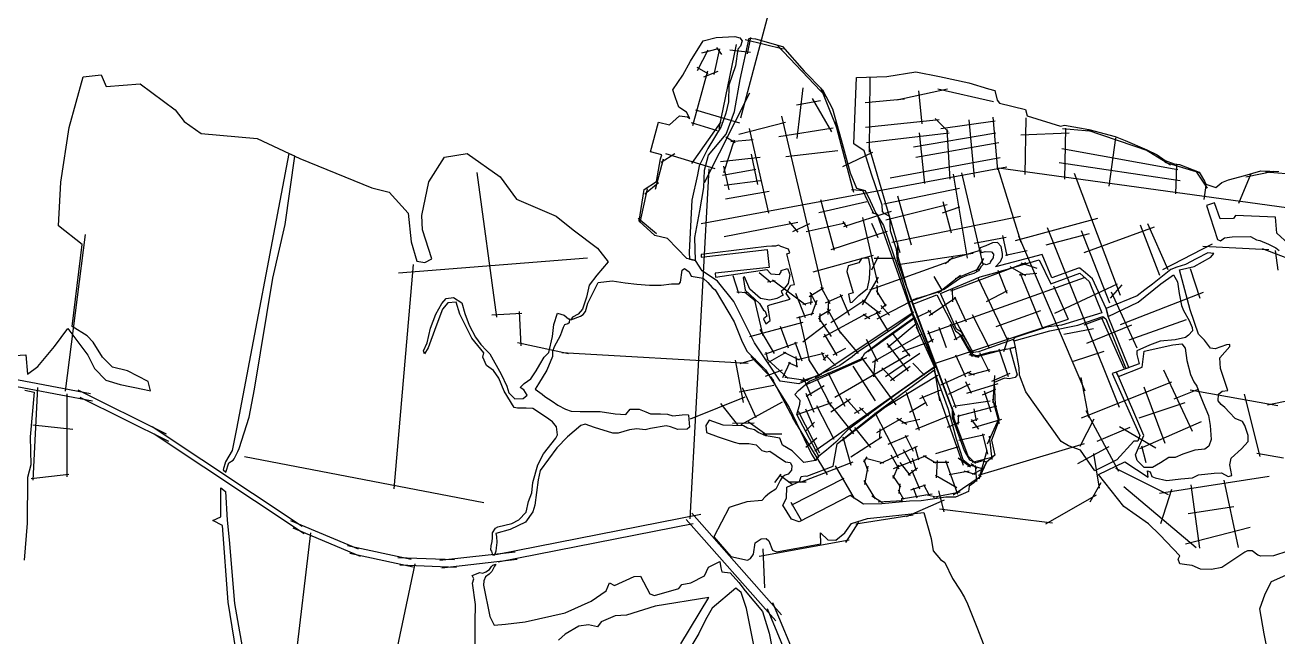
# Model space of a CAD drawing. Header units: metres. Extents: x -7351 to 4019, y -1659 to 4262.
# Drawn here: x -4269 to -1379, y 545 to 1957 of the extents above; entities that cross this region are included whole.
import ezdxf

# ---------------------------------------------------------------- set-up
doc = ezdxf.new("R2010")
doc.units = ezdxf.units.M
doc.header["$MEASUREMENT"] = 0
doc.layers.add('水网', color=141, linetype='Continuous')
doc.layers.add('路网', color=2, linetype='Continuous')

msp = doc.modelspace()

# ---------------------------------------------------------------- linework, layer by layer
at = {"layer": '水网'}
msp.add_line((-1973.9, 1383.3), (-1921.3, 1255.7), dxfattribs=at)
for points in [[(-4358.2, 1190.3), (-4267.8, 1196), (-4263.5, 1151.6), (-4240.1, 1169.1), (-4201.3, 1215.1), (-4171.1, 1256.8), (-4125, 1194.9), (-4109.2, 1164.8), (-4083.3, 1137.5), (-4050.2, 1127.4), (-3994.1, 1115.9), (-3979.7, 1113), (-3985.5, 1134.6), (-4033, 1159), (-4067.5, 1167.6), (-4090.5, 1190.6), (-4112.1, 1225.1), (-4126.5, 1239.5), (-4161, 1261.1), (-4137.9, 1450.3), (-4192.7, 1493.5), (-4186.9, 1594.4), (-4167.4, 1720.3), (-4135.1, 1837.8), (-4093.6, 1842.4), (-4082, 1814.8), (-4003.6, 1821.7), (-3922.9, 1761.7), (-3902.1, 1734.1), (-3862.9, 1706.4), (-3733.7, 1694.9), (-3635.8, 1649.1), (-3469.8, 1581.3), (-3429.3, 1571.2), (-3385.9, 1523.2), (-3378.7, 1456.6), (-3365.6, 1411.8), (-3346.8, 1408.9), (-3330.9, 1417.6), (-3352.6, 1484.1), (-3354, 1517.4), (-3338.1, 1595.5), (-3301.9, 1651.9), (-3249.8, 1660.6), (-3173.1, 1607.1), (-3135.5, 1555), (-3044.2, 1515.9), (-3005.2, 1484.1), (-2948.7, 1442.2), (-2924.1, 1410.3), (-2950.5, 1379.6), (-2968.1, 1356.4), (-2973.8, 1329.2), (-2983.4, 1301.4), (-2993.1, 1289.5), (-3006.1, 1282.7), (-3010.6, 1277), (-2988, 1285), (-2981.7, 1288.9), (-2976.6, 1295.7), (-2970.9, 1315.6), (-2947.1, 1363.2), (-2915.3, 1367.1), (-2885.3, 1362), (-2858, 1359.2), (-2828.5, 1356.4), (-2801.9, 1356.4), (-2778.1, 1359.8), (-2760.5, 1359.8), (-2757.1, 1363.7), (-2753.7, 1391.5), (-2747.9, 1394.9), (-2737, 1387.5), (-2732.4, 1377.7), (-2705.3, 1373.1), (-2694.3, 1362.7), (-2683.9, 1351.2), (-2677, 1346), (-2633.5, 1271.9), (-2616.9, 1229.5), (-2604, 1204.6), (-2560.9, 1161.1), (-2506.8, 1074.7), (-2455.2, 966.8), (-2445.9, 951.8), (-2438.4, 962.2), (-2488.9, 1058.5), (-2481.9, 1082.2), (-2481.3, 1090.3), (-2493.5, 1104.3), (-2485.4, 1113.5), (-2459.5, 1134.9), (-2390.8, 1164.3), (-2338.9, 1187.9), (-2332, 1199.9), (-2289, 1232.5), (-2217.3, 1283.2), (-2221, 1290.7), (-2258.5, 1262.7), (-2349.7, 1201.2), (-2361.5, 1191.2), (-2389.3, 1171.4), (-2484.3, 1129.1), (-2527.1, 1135.2), (-2586.4, 1223.5), (-2634.1, 1319.4), (-2671.8, 1366.2), (-2707.5, 1390.2), (-2722.4, 1413.8), (-2742.5, 1418.2), (-2787.3, 1464.1), (-2816.8, 1471.5), (-2852.5, 1504.2), (-2841.2, 1577.4), (-2812.5, 1595.9), (-2803.7, 1648.5), (-2800.4, 1657.6), (-2826.7, 1664.5), (-2807.7, 1732.9), (-2783, 1726.7), (-2759.7, 1747.5), (-2741.1, 1744.9), (-2735.6, 1741.4), (-2743.3, 1756), (-2761.5, 1767.2), (-2769.1, 1789.1), (-2774.6, 1807.6), (-2751.6, 1841.2), (-2734.1, 1874), (-2704.7, 1920.9), (-2674.8, 1928.6), (-2631.8, 1930.4), (-2620.5, 1927.5), (-2615.1, 1920.2), (-2618.6, 1908.4), (-2625.2, 1901.4), (-2630.7, 1863.1), (-2645.7, 1818.2), (-2646.2, 1779.7), (-2652.7, 1754), (-2663.8, 1722.5), (-2694.3, 1672.1), (-2714, 1632), (-2718.4, 1611.1), (-2731.5, 1552.9), (-2737.4, 1433.1), (-2736.8, 1417), (-2722.4, 1413.8), (-2723.9, 1466.6), (-2712.9, 1528.5), (-2703.5, 1581.9), (-2701.7, 1622.4), (-2692.3, 1656.5), (-2651.7, 1705.2), (-2632.5, 1757.4), (-2619.6, 1831.1), (-2598.6, 1926.5), (-2584.6, 1925), (-2522, 1907.3), (-2471.9, 1850.3), (-2430, 1807.5), (-2406.7, 1763.7), (-2386.4, 1692), (-2365.7, 1615.6), (-2351.1, 1580.8), (-2331.4, 1575), (-2319.8, 1551.4), (-2306.6, 1523.2), (-2289.2, 1494.3), (-2246.2, 1368.2), (-2221, 1290.7), (-2217.3, 1283.2), (-2198.8, 1240), (-2185.8, 1207.6), (-2169.6, 1166.6), (-2182.8, 1159.3), (-2251.8, 1110.8), (-2370.9, 1023.1), (-2398.9, 994.7), (-2420.2, 975.7), (-2438.4, 962.2), (-2445.9, 951.8), (-2472.9, 947.9), (-2499.4, 974.1), (-2522.2, 987.9), (-2528.2, 1003.9), (-2550.6, 1007.3), (-2560.3, 1008.8), (-2578.2, 1017), (-2586.8, 1022.6), (-2602.9, 1027), (-2611.8, 1031.9), (-2637.2, 1033), (-2658.5, 1033.6), (-2691.1, 1045.3)], [(-1356, 742.6), (-1389.1, 732.4), (-1418.1, 731.8), (-1425.1, 733.5), (-1438, 743.5), (-1449.1, 743.8), (-1455.5, 740.9), (-1508.2, 705.4), (-1532.2, 700.7), (-1557.4, 701.6), (-1577.1, 710.1), (-1589.1, 711.8), (-1605, 713.6), (-1608.8, 724.4), (-1605.5, 732.1), (-1651.6, 780.4), (-1677.7, 805.7), (-1734.5, 846), (-1792.7, 919.8), (-1732.2, 948.8), (-1678.2, 913.7), (-1680.1, 928.7), (-1674, 925.9), (-1669.8, 915.6), (-1661.8, 911.8), (-1635.5, 905.7), (-1602.7, 909.5), (-1576.4, 911.8), (-1561.9, 918.8), (-1525.8, 923.1), (-1509.4, 924), (-1493.9, 915.1), (-1485.4, 917.9), (-1490.1, 942.3), (-1486.8, 957.3), (-1462.8, 979), (-1447.8, 995.9), (-1447.8, 1010), (-1455.3, 1032.9), (-1460.9, 1042.3), (-1477.4, 1049.3), (-1491, 1062.9), (-1501.3, 1074.2), (-1509.7, 1081.2), (-1516.8, 1089.6), (-1515.8, 1105.6), (-1507.9, 1112.1), (-1494.3, 1114), (-1511.2, 1164.2), (-1512.7, 1189), (-1490.2, 1215.2), (-1490.2, 1219.7), (-1497.7, 1219), (-1524, 1210), (-1534.5, 1211.5), (-1548, 1229.5), (-1562.3, 1243.8), (-1581.1, 1300.1), (-1606, 1392.4), (-1572.2, 1399.9), (-1534.1, 1421.1), (-1526.6, 1430), (-1540.7, 1431.4), (-1567.5, 1417.8), (-1591.9, 1404.2), (-1612.2, 1398.5), (-1626.3, 1392.9), (-1645.6, 1377.4), (-1668.1, 1359.1), (-1686, 1345.9), (-1703.9, 1331.8), (-1775.3, 1302.7), (-1770.6, 1284.3), (-1701, 1317.7), (-1648.8, 1359.5), (-1620.2, 1380.7), (-1610.8, 1364.2), (-1607, 1337.4), (-1601.3, 1309.7), (-1597.1, 1298), (-1583.5, 1274.9), (-1576.9, 1259), (-1576, 1251), (-1584.9, 1241.6), (-1591.9, 1235.9), (-1615.9, 1230.8), (-1650.3, 1227.5), (-1675.6, 1218.6), (-1704.3, 1204.9), (-1704.3, 1196.9), (-1699.4, 1175.5), (-1751.8, 1156.1), (-1746.6, 1146.2), (-1692.3, 1167.9), (-1687.6, 1204.7), (-1621.5, 1218.8), (-1600.7, 1221.2), (-1593.2, 1211.3), (-1588.9, 1183), (-1580.4, 1150.9), (-1572.9, 1133.9), (-1566.3, 1123.6), (-1559.2, 1104.7), (-1551.6, 1084.9), (-1539.4, 1055.7), (-1535.2, 1033), (-1533.3, 1000.9), (-1538.5, 985.3), (-1547.4, 978.7), (-1570.6, 976.3), (-1598.5, 966.9), (-1616, 958.9), (-1630.6, 958.9), (-1649.5, 946.6), (-1668.4, 936.2), (-1687.3, 936.2), (-1703.4, 951.8), (-1707.7, 965.5), (-1688.3, 1009.9), (-1746.6, 1146.2), (-1751.8, 1156.1), (-1761.7, 1152.9), (-1697.2, 1009.9), (-1702.4, 996.7), (-1711.3, 997), (-1750.7, 953.8), (-1801.5, 928.6), (-1834.8, 975.7), (-1862.1, 986.1), (-1878.7, 995.9), (-1960.2, 1110.8), (-1975.4, 1148.7), (-1976.2, 1166.2), (-1984.6, 1213.4), (-1997.1, 1210.7), (-1980.7, 1149.6), (-1985.2, 1143.6), (-1998.9, 1140.4), (-2009.9, 1141.8), (-2033.4, 1131.8), (-2031.5, 1080.7), (-2021.9, 1045.8), (-2039.6, 999), (-2032, 964.4), (-2051.1, 948.2), (-2066.7, 915), (-2080.2, 900.6), (-2091.2, 893), (-2092.7, 880.5), (-2123, 867.9), (-2145.1, 867.4), (-2181.6, 862.1), (-2201.8, 859.2), (-2228.7, 858.3), (-2293.1, 852), (-2335.3, 851.5), (-2365.6, 871.2), (-2483.3, 810.7), (-2501.1, 817), (-2520.8, 849.1), (-2512.6, 865.5), (-2511.7, 890.4), (-2482.8, 903.9), (-2479, 915.4), (-2468.9, 916.8), (-2465.5, 916.3), (-2405, 939.4), (-2395.8, 990.5), (-2310.6, 1059.2), (-2172.6, 1160.6), (-2139.9, 1070.3), (-2121.1, 1002), (-2106.2, 954.4), (-2090.5, 942.5), (-2064.3, 934.4), (-2058.8, 931.8), (-2051.1, 948.2), (-2060.7, 951.5), (-2075, 947.1), (-2090, 952.9), (-2102.2, 974.6), (-2130, 1050.9), (-2129.9, 1069.1), (-2172.5, 1181.8), (-2222.3, 1314.7), (-2256.5, 1413.9), (-2258.6, 1439.7), (-2273, 1481.8), (-2274.5, 1515.1), (-2287.3, 1521.8), (-2291.6, 1526.7), (-2291.9, 1541.3), (-2315.9, 1610.5), (-2333.8, 1666.7), (-2357.3, 1683.1), (-2351, 1836.1), (-2281.2, 1838.1), (-2214.7, 1849.4), (-2159.5, 1838.1), (-2091.9, 1823.6), (-2046.6, 1809.8), (-2031.9, 1805.9), (-2027, 1783.8), (-2021.1, 1776.9), (-1961.6, 1762.2), (-1957.2, 1747.4), (-1880.4, 1723.3), (-1871.5, 1726.2), (-1815.5, 1715.9), (-1754.1, 1699.7), (-1731.5, 1690.4), (-1681.3, 1669.3), (-1657.8, 1657.5), (-1639.1, 1644.7), (-1618.4, 1636.9), (-1605.7, 1635.4), (-1560.7, 1617.5), (-1548, 1596.6), (-1545.5, 1589.9), (-1521.8, 1581.8), (-1508.1, 1593.9), (-1492.9, 1599.7), (-1455.4, 1609.9), (-1418.5, 1620.2), (-1376.6, 1618.7)], [(-3660.9, 1660.9), (-3781.8, 1025.1), (-3791.3, 975.1), (-3807.2, 949.3), (-3812.7, 930.7), (-3805.9, 925), (-3799.6, 947.1), (-3789.2, 953.1), (-3786.8, 956.1), (-3778.3, 973.2), (-3775.8, 979.8), (-3752.4, 1052.2), (-3740.5, 1117.1), (-3698, 1373.1), (-3669, 1496.9), (-3647.4, 1654.5), (-3660.9, 1660.9)], [(-1354.9, 1452.2), (-1381.2, 1476.6), (-1384.8, 1513.9), (-1476.6, 1517.6), (-1481.6, 1510.7), (-1512.5, 1509.8), (-1525.4, 1546.6), (-1543.9, 1540.7), (-1518, 1461.9), (-1511.1, 1458.7), (-1501.9, 1465.6), (-1484.4, 1468.4), (-1442, 1468.8), (-1428.6, 1461.4), (-1420.8, 1460.1), (-1400.5, 1451.3), (-1383.5, 1442.6), (-1376.1, 1436.6)], [(-2709.3, 1427.7), (-2709.3, 1421.3), (-2557.4, 1439.3), (-2552.9, 1397.5), (-2677.4, 1384.8), (-2676.4, 1375), (-2557.9, 1392.8), (-2548.6, 1382.9), (-2529, 1381), (-2524.9, 1387.7), (-2525.2, 1390.8), (-2510.1, 1395.1), (-2504.9, 1381.1), (-2508.6, 1360.9), (-2519.5, 1347.1), (-2525.1, 1342.2), (-2520.2, 1333.8), (-2535, 1325.7), (-2551.2, 1322), (-2572.6, 1325.7), (-2597.7, 1347.8), (-2609.3, 1376.1), (-2612.5, 1374.4), (-2608.3, 1344.9), (-2575.3, 1314.1), (-2565.7, 1299.1), (-2562.3, 1297.1), (-2558.1, 1285.6), (-2565.7, 1279.2), (-2560.5, 1267.9), (-2550.2, 1275), (-2556.1, 1308.9), (-2551.2, 1311.6), (-2504.4, 1324.4), (-2513.3, 1337.7), (-2502.5, 1356.7), (-2494.6, 1358.1), (-2511.8, 1429), (-2504.9, 1431.3), (-2508.4, 1440.1), (-2526.1, 1446), (-2530.8, 1448.7), (-2537.9, 1446.5), (-2546.5, 1446.5), (-2558.6, 1446.3), (-2709.3, 1427.7)], [(-1722.7, 1166.8), (-1770.6, 1284.3), (-1775.3, 1302.7), (-1806.6, 1371.6), (-1822.6, 1385.2), (-1835.9, 1395.9), (-1839.3, 1395.9), (-1900.6, 1373.8), (-1923.1, 1427.8), (-2030.7, 1398.7), (-2018.9, 1411.7), (-2014.7, 1422), (-2014.3, 1429.6), (-2017.4, 1446.3), (-2026.1, 1455.1), (-2037.6, 1454.7), (-2052.8, 1447.8), (-2065.8, 1442.9), (-2068.4, 1437.6), (-2062.3, 1431.9), (-2054, 1434.1), (-2039.5, 1433.8), (-2034.9, 1428.4), (-2035.7, 1420.1), (-2040.6, 1414), (-2042.5, 1409.8), (-2043.7, 1406.7), (-2051.7, 1403.7), (-2057.8, 1405.6), (-2064.6, 1398.7), (-2070, 1390), (-2080.3, 1383.5), (-2097, 1379.3), (-2111.1, 1373.2), (-2149.2, 1346.5), (-2218.3, 1322.2), (-2224.1, 1320.1), (-2221.5, 1312.6), (-2165.6, 1334.1), (-2122.9, 1251), (-2109.6, 1241.6), (-2095.5, 1214.5), (-2086.9, 1202), (-2083.8, 1197.3), (-2077.5, 1195.5), (-2072, 1194.7), (-2041.4, 1202.7), (-1997.1, 1210.7), (-1984.6, 1213.4), (-1987.7, 1228.4), (-1990, 1231.1), (-2069.8, 1202.7), (-2082, 1201.5), (-2108.8, 1248.3), (-2120.4, 1255.5), (-2157.5, 1337.6), (-2065.9, 1375.8), (-2031.8, 1384.9), (-1929.4, 1414.9), (-1902.8, 1359.8), (-1835.8, 1384.2), (-1814.1, 1365.2), (-1785, 1292.8), (-1878.4, 1264.6), (-1913.2, 1259.9), (-1984.8, 1235.9), (-1990, 1231.1), (-1987.7, 1228.4), (-1905.3, 1251.6), (-1840.4, 1264.3), (-1782.6, 1284.5), (-1776.3, 1278.9), (-1729.5, 1164.3), (-1722.7, 1166.8)], [(-2339.6, 1418.3), (-2346.1, 1408.4), (-2370.2, 1401.4), (-2373.9, 1388.3), (-2361.2, 1346.7), (-2358.9, 1338.9), (-2369.6, 1335.7), (-2365.9, 1317), (-2361.2, 1317.3), (-2346.1, 1332.9), (-2326.1, 1349.2), (-2321.1, 1371.2), (-2319.4, 1400), (-2322.6, 1419.3), (-2339.6, 1418.3)], [(-2738.5, 1056.8), (-2736.7, 1029.1), (-2742.2, 1024.4), (-2763.2, 1023.6), (-2780.4, 1029.9), (-2790.6, 1032.3), (-2826.4, 1025.9), (-2839.1, 1023.1), (-2858.3, 1025.5), (-2875, 1023.1), (-2901.3, 1015.1), (-2913.7, 1015.1), (-2956, 1028.3), (-2977.1, 1036.2), (-2987.5, 1033), (-3017.9, 1006.5), (-3042.8, 981.6), (-3081.1, 929.3), (-3085.6, 907.6), (-3093.6, 849), (-3097.9, 833.5), (-3114.6, 809.7), (-3149.9, 792.9), (-3183.6, 783.4), (-3182, 776.9), (-3181.1, 762.7), (-3182.6, 750.5), (-3183.7, 743.1), (-3185.5, 736.1), (-3187.4, 733.2), (-3190.4, 733.8), (-3192.6, 743.1), (-3194.6, 746.2), (-3194.3, 755.5), (-3191.5, 765.6), (-3191.3, 773.7), (-3191, 784.9), (-3184.1, 796.2), (-3179, 799.4), (-3146.5, 806.8), (-3130.4, 815.6), (-3113.7, 833.2), (-3107.7, 857.4), (-3100, 877.9), (-3097.6, 901.3), (-3086.4, 942.2), (-3073.2, 967.7), (-3044.7, 1003.7), (-3041.4, 1011.6), (-3043.6, 1030), (-3052.9, 1041.6), (-3066.8, 1051.2), (-3097.9, 1071.9), (-3113.3, 1073.2), (-3133.6, 1072.7), (-3141.4, 1074.7), (-3164, 1112.4), (-3176.5, 1142.3), (-3189.1, 1160.1), (-3204.9, 1171.4), (-3213, 1190.8), (-3210.9, 1200.9), (-3238.9, 1234.6), (-3266.4, 1290), (-3274.9, 1317.5), (-3294.3, 1315.9), (-3306.5, 1301.4), (-3321.5, 1260.5), (-3339.7, 1212.4), (-3347.8, 1198.2), (-3350.2, 1205.5), (-3342.1, 1223.7), (-3334.4, 1257.3), (-3321.5, 1289.6), (-3308.1, 1314.7), (-3298, 1326), (-3281, 1328), (-3262, 1316.3), (-3254.7, 1291.2), (-3244.6, 1264.1), (-3230, 1237), (-3217.8, 1220.1), (-3204.5, 1206.3), (-3196.8, 1198.2), (-3170.9, 1151.5), (-3158.3, 1123.9), (-3153, 1108.1), (-3139.2, 1094.8), (-3120.6, 1095.6), (-3111.3, 1102.9), (-3118.6, 1115), (-3127.5, 1120.3), (-3117.8, 1130), (-3102.8, 1140.5), (-3090.6, 1158.8), (-3082.1, 1173.7), (-3071.6, 1190.8), (-3061.4, 1201.7), (-3052.9, 1238.6), (-3049.7, 1265.7), (-3040.7, 1292), (-3025.7, 1287.6), (-3015.6, 1278.7), (-3013.2, 1279), (-3013.8, 1270.1), (-3017.3, 1267.4), (-3024.6, 1265.2), (-3028.3, 1259), (-3031.1, 1250.3), (-3034.8, 1240.1), (-3048.8, 1214.7), (-3052.5, 1203.4), (-3052.9, 1192.4), (-3065.5, 1160.5), (-3084.6, 1129.3), (-3092.3, 1116.7), (-3076.4, 1104.9), (-3069.9, 1100), (-3053.7, 1089.1), (-3040.3, 1080.2), (-3022.4, 1070.8), (-3009.8, 1065.9), (-2988.7, 1065.5), (-2981.4, 1065.5), (-2942.7, 1064.9), (-2908.2, 1060.1), (-2883.7, 1058), (-2873.2, 1070.6), (-2852.8, 1071), (-2837, 1064.1), (-2826.8, 1060.1), (-2803.2, 1059.7), (-2787.3, 1059.2), (-2774.7, 1055.2), (-2753.6, 1057.2), (-2738.6, 1058.2)], [(-4269.8, 1114.5), (-4248.1, 1110), (-4257.8, 1006.5), (-4256.3, 942.4), (-4263.7, 912.6), (-4265, 807.3), (-4271.7, 722.3)], [(-2691.1, 1045.3), (-2698.6, 1033.2), (-2697.6, 1017.1), (-2670.4, 1007), (-2633.3, 994.1), (-2622.3, 991.3), (-2599.9, 991.2), (-2582.9, 988.7), (-2569.4, 975.2), (-2558.8, 972.3), (-2551, 974), (-2536.7, 963.4), (-2515.1, 949.4), (-2504.1, 947.7), (-2500.6, 940.6), (-2501.4, 930), (-2509.2, 921), (-2516.1, 918), (-2522.7, 913.4), (-2527.4, 905.8), (-2537.7, 885.9), (-2552, 876.8), (-2562.1, 868.2), (-2569.7, 860), (-2604.2, 856.6), (-2636, 847), (-2644.8, 843.8), (-2680.5, 776.4), (-2641.1, 730.3), (-2602.9, 722.1), (-2595.9, 726.4), (-2589.2, 735.8), (-2585.2, 762.2), (-2571, 771.2), (-2559.6, 772), (-2553.7, 766.9), (-2544.7, 745.3), (-2536, 741.3), (-2433.2, 760.2), (-2434.4, 785.4), (-2417.1, 768.9), (-2398.9, 768.1), (-2378.5, 785.1), (-2362.7, 806.6), (-2326.1, 818.5), (-2195.6, 831.8), (-2179.2, 771.9), (-2174.2, 743.6), (-2157.4, 723.4), (-2147.8, 716.5), (-2129.7, 680.2), (-2111.9, 652.9), (-2102, 636.3), (-2095.3, 621.3), (-2072.4, 564.1), (-2055, 520.2)], [(-3778, 483), (-3801.1, 625.6), (-3813.9, 802.5), (-3836.5, 813.7), (-3817.7, 822), (-3817.7, 889), (-3807.2, 880.7), (-3803.4, 814.5), (-3798.9, 769.4), (-3786.1, 621.9), (-3762, 482.7)], [(-3237.7, 687), (-3220.6, 693.7), (-3213.4, 691.9), (-3206.3, 695), (-3197.8, 700.9), (-3193.5, 707.2), (-3190.4, 710.6), (-3183, 712.9), (-3186.3, 708.3), (-3192.7, 696.2), (-3198.6, 690.1), (-3207, 683.5), (-3211.4, 674.5), (-3211.9, 664.5), (-3196.8, 592.3), (-3187.4, 572.2), (-3160.7, 574.3), (-3115.6, 580), (-3023.4, 600.5), (-2963.1, 627.5), (-2928.6, 651.3), (-2921.2, 670.1), (-2909.7, 664), (-2863.8, 684.4), (-2849.9, 685.3), (-2828.2, 644.7), (-2817.5, 641), (-2760.9, 657), (-2754, 666), (-2733.5, 669.7), (-2701.7, 686.2), (-2692.3, 706.3), (-2666.4, 719), (-2663.9, 704.7), (-2661.9, 695.6), (-2642.6, 692.8), (-2622.4, 671), (-2608.4, 651.7), (-2568.3, 603.7), (-2552.4, 553.6), (-2546.5, 522)], [(-3231, 510.2), (-3231, 578.8), (-3230, 620.1), (-3237, 668.8), (-3234, 679.2), (-3237.7, 687)], [(-1377.4, 441.2), (-1386.4, 453.8), (-1395.2, 481.5), (-1398.8, 511), (-1403.1, 513.9), (-1410.3, 552), (-1420.4, 610.2), (-1408.2, 644.8), (-1393.8, 672.8), (-1361, 687.9)], [(-2756.7, 529.4), (-2692.1, 636.2), (-2815.4, 615.8), (-2882, 594.9), (-2908.3, 593.5), (-2940.6, 579.6), (-2949.1, 568.1), (-2969.4, 573.1), (-2991.8, 570.1), (-3023.6, 551.3), (-3039, 537.3)], [(-2586.1, 514.4), (-2605.2, 610.5), (-2617.1, 647.6), (-2629.7, 657.8), (-2684.1, 611.3), (-2699.9, 584.5), (-2714.9, 553), (-2733.8, 522.2)]]:
    msp.add_lwpolyline(points, dxfattribs=at)
at = {"layer": '路网'}
for p, q in [((-2617.9, 1743.1), (-2521.4, 2105.8)), ((-2667.8, 1718.6), (-2628.4, 1912.1)), ((-2607.7, 1924), (-2520.5, 1901.8)), ((-2602.7, 1890.7), (-2594.7, 1928.2)), ((-2534.6, 1910.6), (-2419.5, 1789.8)), ((-2717.8, 1851.9), (-2693.3, 1899.6)), ((-2708, 1892.9), (-2669.4, 1902.6)), ((-2679.8, 1842.7), (-2666.3, 1902.1)), ((-2674.6, 1905.3), (-2662.6, 1889.2)), ((-2643.7, 1899.5), (-2595.9, 1894.5)), ((-2728.8, 1725.1), (-2693.9, 1851.3)), ((-2719.3, 1859.7), (-2693.9, 1845)), ((-2703.1, 1837.8), (-2670.6, 1850.6)), ((-2321, 1663.4), (-2319.5, 1836.3)), ((-2702.2, 1593.9), (-2597.6, 1800.9)), ((-2475.3, 1811.9), (-2488.5, 1694.9)), ((-2434.4, 1812.6), (-2394.2, 1712.5)), ((-2257.8, 1784.5), (-2141, 1809.5)), ((-2208.3, 1805.1), (-2200.8, 1729.2)), ((-2163.5, 1809.8), (-2035.1, 1780.6)), ((-2489.5, 1773.1), (-2433.9, 1782.9)), ((-2453.6, 1787.3), (-2408.9, 1710.7)), ((-2331.2, 1778.1), (-2240.8, 1786.7)), ((-2722.9, 1761), (-2621.5, 1731.6)), ((-2524.1, 1746.7), (-2429.2, 1341.8)), ((-2330.5, 1721.4), (-2160.5, 1739)), ((-2169.8, 1741.3), (-2139.9, 1711)), ((-2156.7, 1718.4), (-2031.2, 1736)), ((-2092, 1738.1), (-2079.6, 1606.1)), ((-2036.8, 1744.3), (-2026.1, 1623)), ((-1960.7, 1742.9), (-1962.5, 1612.1)), ((-2732.4, 1731.9), (-2672.5, 1713.8)), ((-2731.2, 1637.7), (-2663.3, 1733.5)), ((-2622.9, 1705.4), (-2514.9, 1732.5)), ((-2599.2, 1718.6), (-2554.2, 1522.7)), ((-2530.4, 1699.8), (-2405.4, 1720)), ((-2401.5, 1734.1), (-2358.5, 1571.1)), ((-2328.4, 1686.2), (-2137.5, 1708.1)), ((-2219.4, 1675.6), (-2029.4, 1708.6)), ((-2206.3, 1708.6), (-2194.1, 1591.1)), ((-2143.1, 1716.1), (-2135.9, 1601.4)), ((-1972.3, 1703.7), (-1860.5, 1708.2)), ((-1875.9, 1717.9), (-1805.1, 1712.3)), ((-1869.4, 1718.9), (-1871.7, 1601.4)), ((-1819.8, 1715.1), (-1677.9, 1666.6)), ((-2633.8, 1691.2), (-2658.4, 1616.3)), ((-2652.4, 1699.2), (-2630.9, 1686)), ((-2640.9, 1688.2), (-2589.8, 1692.5)), ((-2322.6, 1676.6), (-2251.3, 1432.5)), ((-2214.1, 1652.4), (-2023, 1685.9)), ((-1753.3, 1697), (-1769.4, 1585)), ((-2814.8, 1578), (-2796.7, 1648.2)), ((-2802.1, 1640.9), (-2770.4, 1660.6)), ((-2792.1, 1660.6), (-2678.1, 1626)), ((-2664.8, 1642.4), (-2573.6, 1652.3)), ((-2594.3, 1658.7), (-2579.5, 1588.7)), ((-2514.6, 1653.6), (-2394.1, 1667.4)), ((-2382.5, 1630.9), (-2313.5, 1663.4)), ((-2273.2, 1604.4), (-2019.9, 1651.5)), ((-1877.4, 1671.9), (-1609.5, 1624)), ((-1687.1, 1671.1), (-1626.7, 1634.6)), ((-2735, 817.3), (-2690.9, 1625)), ((-2709.9, 1499.2), (-2004, 1630)), ((-2660.4, 1610.4), (-2583.5, 1624.7)), ((-2657.9, 1631.1), (-2645.6, 1576.4)), ((-2025.5, 1626.7), (-1972.2, 1455.8)), ((-2023.8, 1627.5), (-1314.3, 1530)), ((-1883.3, 1640.1), (-1604.1, 1598.5)), ((-1639.7, 1640.4), (-1560.6, 1616.4)), ((-1612.9, 1634.2), (-1615.4, 1567.5)), ((-1568.4, 1619.6), (-1541.9, 1580.5)), ((-1452.8, 1606.9), (-1388.8, 1619.6)), ((-3226.9, 1616.8), (-3181.8, 1283.2)), ((-2839.9, 1567.6), (-2807.9, 1593.9)), ((-2656.9, 1587.7), (-2572.6, 1598.1)), ((-2128.3, 1613.2), (-2095.7, 1418.8)), ((-2109.2, 1616.2), (-2059.5, 1404.3)), ((-1849.3, 1615.2), (-1743.2, 1333.4)), ((-1469.1, 1546.1), (-1440.4, 1614.2)), ((-1407.7, 1618.5), (-1331.5, 1612.5)), ((-2850.7, 1501.3), (-2833.7, 1578.8)), ((-2653.6, 1555.8), (-2552.8, 1573.5)), ((-2362.9, 1577.3), (-2333.6, 1575.1)), ((-2338.5, 1577.6), (-2311.9, 1521.8)), ((-2287.9, 1544.5), (-2113.2, 1580.4)), ((-2257, 1563.2), (-2225.1, 1449.9)), ((-1545.1, 1586.7), (-1550.1, 1554.8)), ((-2438, 1524.3), (-2327.6, 1549.6)), ((-2433.9, 1554.6), (-2403.1, 1437.2)), ((-2283.4, 1507.6), (-2141.8, 1543)), ((-2153.1, 1523.5), (-2113.1, 1537.4)), ((-2152.1, 1549.7), (-2133.1, 1477.4)), ((-2854.7, 1511.2), (-2812.5, 1475.6)), ((-2507.1, 1504), (-2486.2, 1479.3)), ((-2383.1, 1503.6), (-2373.5, 1489.5)), ((-2380.6, 1492.4), (-2270.1, 1527.7)), ((-2337.4, 1512.6), (-2303, 1361.3)), ((-2315.9, 1524.3), (-2302.1, 1520.1)), ((-2304.1, 1521.6), (-2208.4, 1249.2)), ((-2269.5, 1455.8), (-1972.5, 1516.1)), ((-1984, 1460), (-1794.1, 1511.5)), ((-2656.3, 1469.4), (-2486.9, 1501.9)), ((-2497.8, 1480.7), (-2459, 1498.7)), ((-2467.6, 1480.8), (-2377.7, 1500.4)), ((-2409.8, 1438.8), (-2279.4, 1481.5)), ((-2316.9, 1500.1), (-2302.3, 1466.5)), ((-1913.8, 1449.6), (-1813.3, 1476)), ((-1911.1, 1490), (-1745.5, 1075.3)), ((-1833.1, 1482.6), (-1767.8, 1316.3)), ((-1825.8, 1432.1), (-1663.7, 1491.4)), ((-1696.7, 1495.8), (-1652, 1380)), ((-1679.9, 1499.4), (-1632.9, 1393.2)), ((-4175.9, 1112.2), (-4130.4, 1473.4)), ((-2255.2, 1414.4), (-2256, 1454.1)), ((-2079.7, 1453.6), (-2006.1, 1467.6)), ((-2014.4, 1471.7), (-2004.2, 1424.6)), ((-1977.7, 1470.4), (-1824.5, 1112.9)), ((-1644.7, 1393.2), (-1529.6, 1451.8)), ((-1552.3, 1446.9), (-1399.9, 1439)), ((-3407.7, 1385), (-2971.7, 1419.7)), ((-2451.5, 1387.6), (-2311.8, 1426)), ((-2315.8, 1392.4), (-2300.8, 1423.4)), ((-2310.3, 1418.7), (-2262.4, 1418.7)), ((-2255.9, 1422.6), (-2236, 1353.5)), ((-2254.9, 1404.4), (-2082.4, 1430.5)), ((-2147, 1406.8), (-2128, 1421)), ((-2137.7, 1416.3), (-2062.5, 1438.4)), ((-2074.9, 1388.8), (-2057.7, 1418)), ((-2007.6, 1426.1), (-1957.8, 1437)), ((-1415, 1441.7), (-1260.5, 1382)), ((-1385, 1436.8), (-1378.9, 1391.2)), ((-3373.9, 1404.8), (-3418.6, 886.6)), ((-2320.1, 1346.3), (-2138.1, 1411.6)), ((-2133.6, 1343.3), (-1960.1, 1408.8)), ((-2122.9, 1372.4), (-2068.9, 1394.3)), ((-2024.9, 1391.3), (-2004, 1338.3)), ((-1997.4, 1400.1), (-1961.5, 1379.3)), ((-1971.9, 1408.1), (-1934.9, 1396.1)), ((-1581.3, 1395.1), (-1559.3, 1326.5)), ((-2636.5, 1378.8), (-2623.6, 1338.1)), ((-2575.9, 1385.7), (-2549, 1363.6)), ((-2556.4, 1364.5), (-2538.9, 1367.5)), ((-2545.3, 1369.1), (-2468.1, 1311.4)), ((-2337, 1311.1), (-2300.4, 1375.4)), ((-2240.3, 1365.9), (-2125.2, 1056.8)), ((-2186.9, 1245.6), (-1825.3, 1374.4)), ((-2173, 1376.8), (-2154.1, 1345)), ((-2162.5, 1339.4), (-2111.6, 1379.9)), ((-2071.4, 1373.9), (-2003, 1229.8)), ((-1975.9, 1380.5), (-1935.1, 1384.7)), ((-1893.8, 1291.8), (-1748.7, 1359.5)), ((-2627.5, 1341.1), (-2603.8, 1339.9)), ((-2609.3, 1341.3), (-2583.6, 1319.7)), ((-2491.9, 1338.3), (-2469.8, 1282.1)), ((-2460.1, 1330.5), (-2427.4, 1350.3)), ((-2458.7, 1340.4), (-2443.3, 1312.5)), ((-2456.9, 1312.5), (-2454.8, 1338.3)), ((-2433.3, 1352.6), (-2413.1, 1314.2)), ((-2422.4, 1316.3), (-2382.7, 1333.9)), ((-2389.2, 1336), (-2368.3, 1287.4)), ((-2306.2, 1344.5), (-2283.4, 1308.4)), ((-2304.1, 1357.1), (-2302.8, 1335.5)), ((-2220.7, 1323.4), (-2154.1, 1343.3)), ((-2130.2, 1349), (-2129.5, 1318.4)), ((-2125.2, 1330.2), (-2098.4, 1271.9)), ((-2051.3, 1319.3), (-2003.1, 1344.2)), ((-1896.6, 1355.4), (-1863.2, 1278.6)), ((-1765.4, 1326.4), (-1738.6, 1357.9)), ((-1763.5, 1341.3), (-1704.3, 1212.3)), ((-1742, 1266.2), (-1550.4, 1340.9)), ((-2587.7, 1325.1), (-2567.6, 1240)), ((-2474.8, 1313), (-2452.3, 1318)), ((-2443, 1321.3), (-2455.9, 1287)), ((-2418.6, 1302.7), (-2388.5, 1246)), ((-2415.8, 1323.1), (-2417, 1288.7)), ((-2410.3, 1270.7), (-2332.3, 1322.9)), ((-2337.5, 1323), (-2296.8, 1291.1)), ((-2303.5, 1278.7), (-2210.2, 1327.8)), ((-2295.2, 1309.7), (-2274.9, 1287.5)), ((-2294, 1303), (-2282.8, 1313)), ((-2183.2, 1286.8), (-2122.1, 1328.2)), ((-3192.3, 1288.1), (-3123.6, 1292.1)), ((-3129.8, 1296), (-3125.3, 1216.7)), ((-2489.1, 1281.4), (-2449.3, 1291.8)), ((-2483.3, 1284.8), (-2459.4, 1179.7)), ((-2446.8, 1144), (-2219, 1295.4)), ((-2439.2, 1281.2), (-2409.4, 1238.6)), ((-2438.4, 1284.1), (-2410.9, 1300.6)), ((-2435.5, 1291.4), (-2435.5, 1272.4)), ((-2427, 1237.6), (-2327.8, 1291.1)), ((-2335.7, 1289.6), (-2320.5, 1279.6)), ((-2331.8, 1279), (-2294.3, 1297.5)), ((-2325, 1203.8), (-2216.9, 1281.1)), ((-2305.6, 1295.1), (-2278.2, 1249.8)), ((-2212.2, 1282.8), (-2178.9, 1298.4)), ((-2185.9, 1298.8), (-2176, 1288.1)), ((-2171.4, 1175.8), (-1862.8, 1278.6)), ((-2122.9, 1274.9), (-2081.7, 1200.6)), ((-2084.5, 1289.2), (-2045.5, 1212.3)), ((-2028.7, 1261), (-1925.9, 1298.2)), ((-1825.6, 1265.3), (-1780.3, 1281.8)), ((-1785.8, 1281.3), (-1734.5, 1165.1)), ((-1722.3, 1230.8), (-1589.7, 1277.4)), ((-2597.6, 1238.1), (-2474.6, 1271.2)), ((-2573.9, 1254.2), (-2541.4, 1198.9)), ((-2527.3, 1262.2), (-2508.5, 1212.2)), ((-2474.8, 1226.1), (-2420.4, 1267.6)), ((-2426.2, 1244), (-2396.7, 1194.7)), ((-2392.9, 1253.2), (-2347.6, 1199.3)), ((-2314.3, 1179.1), (-2200.5, 1243.6)), ((-2278.6, 1213.8), (-2213.3, 1268.4)), ((-2268.8, 1246.1), (-2227.8, 1192.7)), ((-2213.2, 1260.5), (-2171.1, 1167.5)), ((-2186.7, 1252.1), (-2176.2, 1225.3)), ((-2161.1, 1260.2), (-2144.4, 1212.6)), ((-2135.3, 1267.6), (-2120.6, 1230.4)), ((-1873.2, 1243.4), (-1804.1, 1256.7)), ((-1820.1, 1223.3), (-1716.2, 1265.4)), ((-3133.6, 1224.4), (-3015.6, 1198.9)), ((-2562.8, 1197.3), (-2487.5, 1224.4)), ((-2493.5, 1226.1), (-2477.2, 1181.8)), ((-2328.6, 1231.8), (-2303.1, 1180.4)), ((-2281.1, 1222.2), (-2232.2, 1158)), ((-2244.9, 1204), (-2192.6, 1222.9)), ((-2188.3, 1223.6), (-2173.6, 1232.5)), ((-2125.9, 1231.4), (-2106.8, 1241.1)), ((-2113.8, 1242.8), (-2084.4, 1192.5)), ((-2011.4, 1203.5), (-2000.3, 1236.1)), ((-3031, 1201.5), (-2601.3, 1176.8)), ((-2619.3, 1176.2), (-2583.6, 1187)), ((-2594.9, 1192.1), (-2542.1, 1136.9)), ((-2560.5, 1201.9), (-2556.1, 1182.8)), ((-2558, 1186.5), (-2508.5, 1141.1)), ((-2556.6, 1177.7), (-2513.3, 1201.9)), ((-2520.3, 1203.3), (-2483.6, 1184.8)), ((-2491.3, 1191.9), (-2489.2, 1167.7)), ((-2487.6, 1185.5), (-2425.9, 1199.5)), ((-2472.1, 1125.1), (-2327.2, 1189.6)), ((-2461.9, 1185.3), (-2437.2, 1146.5)), ((-2432.1, 1202.5), (-2423.6, 1183.1)), ((-2428.5, 1184.1), (-2416.6, 1195.9)), ((-2422.8, 1195.6), (-2400, 1171.4)), ((-2405.3, 1196.1), (-2375.8, 1211.3)), ((-2400.9, 1098.4), (-2229.3, 1198.5)), ((-2340.5, 1190.3), (-2260.5, 1080.4)), ((-2307.8, 1185.6), (-2311.8, 1145)), ((-2284, 1146), (-2205.3, 1200.1)), ((-2123.1, 1196.1), (-2100, 1145.4)), ((-2092.1, 1196.5), (-2068.6, 1190.5)), ((-2076.1, 1191.4), (-2004.9, 1210)), ((-2067.6, 1201.4), (-2045.4, 1156.7)), ((-2023.2, 1209.6), (-2001, 1145.7)), ((-1850.4, 1181.6), (-1779.8, 1204.5)), ((-2631.3, 1183.8), (-2612.9, 1086.3)), ((-2561.4, 1146.4), (-2521.8, 1161.6)), ((-2520.9, 1143.7), (-2504.5, 1179.6)), ((-2508.5, 1178.6), (-2487, 1169.2)), ((-2447.2, 974.8), (-2172.2, 1168.6)), ((-2359.9, 1169.5), (-2308, 1089.7)), ((-2292.9, 1166), (-2263.7, 1136.2)), ((-2272.8, 1136.5), (-2227.4, 1169.7)), ((-2221.5, 1176.4), (-2194.6, 1149)), ((-2174.5, 1179.6), (-2159.8, 1090.1)), ((-2156.7, 1127.1), (-2086.5, 1158.1)), ((-2092, 1149.2), (-2043.1, 1162)), ((-1642.8, 1161.2), (-1577, 1020.2)), ((-4366.3, 1154.1), (-4118.7, 1106.9)), ((-4361.4, 1136.8), (-4113.9, 1089.6)), ((-2549, 1145.9), (-2490.6, 1036)), ((-2516.2, 1144.8), (-2462.7, 1136.6)), ((-2479.8, 1134.9), (-2431.4, 1151.7)), ((-2474, 1143.6), (-2455.5, 1101.5)), ((-2442.8, 1140.9), (-2410.8, 1077.5)), ((-2417, 1155), (-2378.4, 1077.9)), ((-2299.8, 1066.6), (-2163.2, 1149.4)), ((-2147.5, 1141.1), (-2121.8, 1073.6)), ((-2138.7, 1105.5), (-2088.8, 1129)), ((-2099.6, 1134.6), (-2086.5, 1107.2)), ((-2096.6, 1156.1), (-2079.6, 1149.6)), ((-2096.6, 1107.5), (-2024.5, 1129.7)), ((-2039.2, 1135.5), (-1996.7, 1153.5)), ((-2032.6, 1148.2), (-2036.6, 1084.9)), ((-1833.7, 1143.9), (-1816.1, 1051.3)), ((-1831.8, 1050.8), (-1623.6, 1133.8)), ((-1403.3, 1080.7), (-1152.1, 1132.8)), ((-4250.8, 907), (-4239.9, 1120.3)), ((-4173, 1106), (-4173, 914.4)), ((-4147.9, 1115.3), (-3943.7, 1013.8)), ((-2734.5, 1048), (-2608.1, 1099.1)), ((-2621.7, 1110.7), (-2542.1, 1126.1)), ((-2614.7, 1120.4), (-2583.3, 1051.3)), ((-2468.1, 1107.2), (-2449.7, 1063.9)), ((-2467.7, 1100.8), (-2425.7, 1125.6)), ((-2236.7, 1109.5), (-2206.9, 1022.2)), ((-2205.1, 1095), (-2156.9, 1115.1)), ((-2200.3, 1102.6), (-2187.8, 1078)), ((-2163.7, 1107.4), (-2105.2, 941.7)), ((-2060.4, 1103.9), (-2029.4, 1116.9)), ((-2056.8, 1112.7), (-2041.4, 1064.8)), ((-1688.5, 1122.3), (-1639.8, 992.2)), ((-1618.6, 1094.1), (-1564.7, 1116)), ((-1581.7, 1115.2), (-1379.5, 1078.9)), ((-1456.6, 1105.5), (-1420.6, 961.1)), ((-4143, 1098), (-3938.9, 996.5)), ((-2665.1, 1083.4), (-2625.6, 1034.4)), ((-2617.6, 1035.6), (-2522, 1087.4)), ((-2486.9, 1058.8), (-2407.4, 1085.9)), ((-2469.2, 1071.1), (-2450.4, 1029.2)), ((-2443.8, 1079), (-2403.5, 1001.6)), ((-2419.1, 1089.5), (-2357.9, 1013.9)), ((-2410.5, 1064.2), (-2365.4, 1094.5)), ((-2384.8, 998.6), (-2282.8, 1077.3)), ((-2375.9, 1095.6), (-2344.9, 1060.6)), ((-2356, 1061.7), (-2335.1, 1072.9)), ((-2344.5, 1074.3), (-2323.2, 1054.9)), ((-2229, 1063.8), (-2190.6, 1086.7)), ((-2130.2, 1074.3), (-2126.2, 1046.1)), ((-2128.3, 1077.2), (-2042.7, 1089.5)), ((-2118.2, 1054.1), (-2027.1, 1078.6)), ((-2080.3, 1071.5), (-2075.4, 1044)), ((-2037.2, 1094.7), (-2022.2, 1037.9)), ((-1699.3, 1050.3), (-1593, 1085.8)), ((-2601.1, 1041.9), (-2558, 1011.4)), ((-2498.6, 1050.3), (-2419, 919)), ((-2485.8, 1065.7), (-2436.3, 969.6)), ((-2468.1, 1020.5), (-2447.9, 1040.7)), ((-2308.7, 1062.6), (-2255, 958.4)), ((-2304.3, 1017), (-2246.4, 1049.6)), ((-2258.2, 1049.9), (-2235.3, 1036.1)), ((-2246.7, 1038.2), (-2204.8, 1047.9)), ((-2214.1, 1024.6), (-2136.8, 1055.8)), ((-2129.2, 1055.2), (-2092.6, 959.3)), ((-2116.5, 1035.5), (-2115.1, 1057.5)), ((-2086.9, 1046.6), (-2070.1, 1024.6)), ((-2086.4, 1042.3), (-2070.9, 1049.3)), ((-2083.8, 1027.2), (-2016, 1047.6)), ((-2049.1, 990.9), (-2021.7, 1049.9)), ((-1835.4, 984.9), (-1803.1, 1048.1)), ((-1821.9, 1067.2), (-1746.8, 927.6)), ((-1697.6, 980), (-1555.1, 1042.2)), ((-4251.2, 1034.4), (-4158.9, 1024.2)), ((-3976.2, 1031), (-3630, 800.8)), ((-3971.3, 1013.7), (-3625.2, 783.5)), ((-2637.6, 1038.4), (-2587, 1039.4)), ((-2567.5, 1013.4), (-2523.5, 1013.9)), ((-2356, 1028), (-2319.2, 982)), ((-2297.4, 1025.6), (-2298.1, 1003.1)), ((-2141.2, 1028.9), (-2113.8, 1040.3)), ((-2115.1, 999.4), (-2055.4, 1012.2)), ((-2060.9, 1013.6), (-2048.9, 967)), ((-1795.9, 996.5), (-1720.1, 1029.4)), ((-1744.1, 1030.9), (-1660.9, 981.5)), ((-2468.1, 982.9), (-2442.7, 1004.3)), ((-2382.7, 1006.6), (-2364, 941.1)), ((-2364, 960.8), (-2292.9, 1006.6)), ((-2296.5, 945.2), (-2210.2, 985)), ((-2278.4, 989.7), (-2231.2, 1009.6)), ((-2238.6, 1011), (-2220.3, 974)), ((-2216.9, 984.8), (-2208.3, 954)), ((-2168.3, 968.2), (-2115.4, 984.2)), ((-2069.5, 918.2), (-1825.2, 991.7)), ((-2045.4, 1008.1), (-2038.7, 954.4)), ((-1840.3, 945), (-1767.9, 984.2)), ((-1693.9, 986), (-1683.4, 947.8)), ((-3763.1, 961.1), (-3211, 854.9)), ((-2334.5, 954.2), (-2325.2, 927.8)), ((-2334.1, 948.4), (-2326.6, 960.4)), ((-2330.7, 957.3), (-2288, 947)), ((-2272, 965.3), (-2253.3, 932.9)), ((-2265.5, 933.9), (-2189.5, 963.7)), ((-2243.8, 977.5), (-2225.3, 945)), ((-2222.5, 957.4), (-2213.2, 929.4)), ((-2196.4, 963.6), (-2167.9, 946.8)), ((-2116.7, 958.1), (-2088.3, 937.6)), ((-2099.8, 968.1), (-2076.4, 945.6)), ((-2084.6, 948.2), (-2035.7, 960.7)), ((-2068.4, 909.8), (-2049.5, 975.7)), ((-1804.1, 968.4), (-1791, 888)), ((-1427.9, 968.9), (-1366.3, 958.7)), ((-2480.6, 901.8), (-2359.2, 948.9)), ((-2400.8, 939.5), (-2356.8, 864.7)), ((-2324.8, 939.1), (-2332.4, 896.9)), ((-2254.6, 941.3), (-2267.5, 910.4)), ((-2251.3, 947.3), (-2227.4, 917.6)), ((-2232.4, 919.3), (-2210.6, 935)), ((-2224.2, 930.9), (-2205.5, 886.6)), ((-2174.5, 948.2), (-2138.3, 948.2)), ((-2166.7, 912), (-2164.6, 952)), ((-2146.1, 952), (-2118.4, 874.7)), ((-2137.4, 920), (-2091.5, 928.2)), ((-2103.4, 928.3), (-2078.2, 920.7)), ((-2094.6, 938.3), (-2081.6, 943.9)), ((-2086.9, 945.1), (-2073.3, 933.8)), ((-2083.3, 921), (-2059.9, 932.6)), ((-2077.3, 940.8), (-2074.5, 903.5)), ((-1753.8, 934.4), (-1632, 873.5)), ((-4255.5, 910.9), (-4168.7, 921)), ((-2540, 901.2), (-2525.3, 920.7)), ((-2528.8, 919.4), (-2499.3, 897.6)), ((-2509.2, 902.9), (-2467.5, 903.2)), ((-2500.3, 849.8), (-2379.3, 911.5)), ((-2334.1, 906), (-2308.2, 863.8)), ((-2268.5, 917.3), (-2249.4, 890.3)), ((-2251.2, 898.4), (-2253.7, 876.1)), ((-2225.9, 884.7), (-2191.3, 896.3)), ((-2196.4, 896.5), (-2183.9, 872.4)), ((-2169.1, 918.1), (-2119.8, 890.1)), ((-2128, 872.9), (-2063.3, 916.7)), ((-1812, 856.5), (-1786.8, 901.5)), ((-1652, 876.8), (-1399.4, 916.1)), ((-1503.4, 907.1), (-1471, 751.2)), ((-2316.2, 870.6), (-2291.4, 855.6)), ((-2254.8, 884.5), (-2243, 863.2)), ((-2248.2, 864.1), (-2176.5, 875)), ((-2220.7, 889.2), (-2211.7, 866)), ((-2191.1, 873.8), (-2164.2, 867.5)), ((-2174.7, 867.5), (-2111.9, 880.2)), ((-2161.8, 882.2), (-2149.9, 833.7)), ((-1914.6, 806.2), (-1797.3, 872.6)), ((-1734.8, 892.1), (-1567.5, 751.2)), ((-1649.2, 806.7), (-1623.5, 885.7)), ((-1579.5, 895.8), (-1559.9, 749.7)), ((-2502.4, 855.7), (-2479.2, 814.4)), ((-2300.9, 856.7), (-2245.1, 859.9)), ((-2247.7, 857.9), (-2246, 865.6)), ((-2235.8, 823.3), (-2148.2, 861.4)), ((-2159.6, 840.3), (-1899.4, 808.5)), ((-1586.1, 830.1), (-1480.6, 846.1)), ((-3656.9, 814.1), (-3501, 748.6)), ((-3183.1, 735.5), (-2710.7, 828.6)), ((-2743.9, 816.3), (-2537.5, 582)), ((-2730.9, 830.4), (-2524.5, 596.1)), ((-2375.9, 763.3), (-2346.1, 810.2)), ((-2352.7, 805.7), (-2220.5, 826.9)), ((-3610.6, 784.9), (-3654.2, 418.3)), ((-3652, 796.8), (-3496.2, 731.3)), ((-3178.3, 718.2), (-2728, 806.9)), ((-1592.3, 759.5), (-1443.1, 798.7)), ((-3525.3, 755.9), (-3379, 724.3)), ((-2575.6, 731.1), (-2368.2, 769.3)), ((-3520.4, 738.6), (-3374.2, 707)), ((-3409.6, 728.4), (-3278.9, 723.4)), ((-3312.4, 722), (-3138.7, 741.7)), ((-3307.6, 704.7), (-3133.8, 724.4)), ((-2567.1, 748.4), (-2563.7, 658.4)), ((-3370.3, 713.5), (-3445.1, 361.3)), ((-3404.8, 711.1), (-3274.1, 706.1)), ((-2557.7, 610.3), (-2498.5, 468.7)), ((-2544.7, 624.4), (-2485.5, 482.8))]:
    msp.add_line(p, q, dxfattribs=at)

doc.saveas('drawing.dxf')
